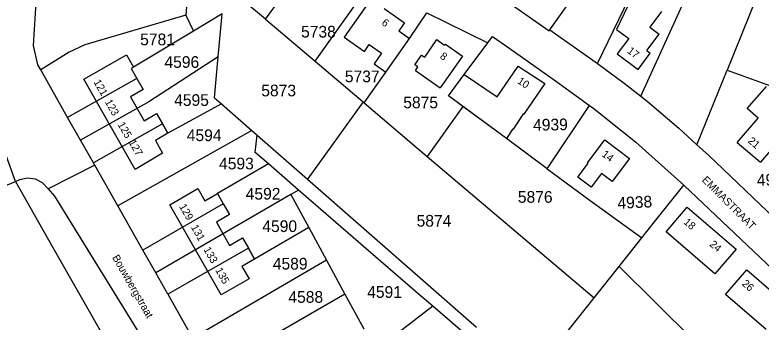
# Model space of a CAD drawing. Extents: x 191922 to 199923, y 328959 to 333350.
# Drawn here: x 196932.8 to 197105.3, y 330553.1 to 330624.1 of the extents above; entities that cross this region are included whole.
import ezdxf

# ---------------------------------------------------------------- set-up
doc = ezdxf.new("R2010")
doc.units = 0
for name, color, linetype in [('bestemmingsplangebied', 7, 'Continuous'), ('enkelbestemming', 7, 'Continuous'), ('Level 6', 7, 'Continuous'), ('maatvoering - maximum aantal wooneenheden', 7, 'Continuous'), ('Maatvoering_symbolen', 7, 'Continuous'), ('recreatiewoning', 7, 'Continuous')]:
    doc.layers.add(name, color=color, linetype=linetype)

msp = doc.modelspace()

# ---------------------------------------------------------------- linework, layer by layer
at = {"layer": 'bestemmingsplangebied'}
for p, q in [((196951.29, 330589.33), (196940.52, 330583.9)), ((196951.29, 330589.33), (196940.52, 330583.9)), ((196956.59, 330579.98), (196951.29, 330589.33)), ((196956.59, 330579.98), (196951.29, 330589.33)), ((196933.94, 330585.98), (196932.93, 330585.58)), ((196933.94, 330585.98), (196932.93, 330585.58)), ((196935.75, 330586.37), (196933.94, 330585.98)), ((196935.75, 330586.37), (196933.94, 330585.98)), ((196937.59, 330586.12), (196935.75, 330586.37)), ((196937.59, 330586.12), (196935.75, 330586.37)), ((196939.23, 330585.28), (196937.59, 330586.12)), ((196939.23, 330585.28), (196937.59, 330586.12)), ((196932.93, 330585.58), (196941.59, 330570.36)), ((196932.93, 330585.58), (196941.59, 330570.36)), ((196940.52, 330583.9), (196939.23, 330585.28)), ((196940.52, 330583.9), (196939.23, 330585.28)), ((196962.41, 330569.72), (196956.59, 330579.98)), ((196962.41, 330569.72), (196956.59, 330579.98)), ((196941.59, 330570.36), (196967.68, 330524.58)), ((196941.59, 330570.36), (196967.68, 330524.58)), ((196965.37, 330564.5), (196962.41, 330569.72)), ((196965.37, 330564.5), (196962.41, 330569.72)), ((196968.16, 330559.56), (196965.37, 330564.5)), ((196968.16, 330559.56), (196965.37, 330564.5)), ((196968.16, 330559.56), (196973.35, 330550.42)), ((196968.16, 330559.56), (196973.35, 330550.42))]:
    msp.add_line(p, q, dxfattribs=at)
at = {"layer": 'Level 6'}
for p, q in [((197077.51, 330605.35), (197102.21, 330659.57)), ((197114.46, 330653.43), (197097.4, 330611.3)), ((197067.46, 330612.84), (197082.64, 330644.36)), ((196990.78, 330623.09), (197005.11, 330643.24)), ((196937.09, 330617.04), (196938.18, 330634.05)), ((196937.09, 330617.04), (196938.18, 330634.05)), ((197002.23, 330613.37), (197016.56, 330633.59)), ((197056.45, 330620.61), (197064.99, 330632.7)), ((196972.92, 330631.64), (196972.31, 330624.04)), ((196990.78, 330623.09), (196984.12, 330628.77)), ((197044.75, 330628.53), (197056.31, 330620.44)), ((196972.31, 330624.04), (196949, 330617.16)), ((196972.31, 330624.04), (196974.11, 330620.37)), ((196980.71, 330624.32), (196974.11, 330620.37)), ((196979.82, 330614.39), (196980.71, 330624.32)), ((196979.82, 330614.39), (196980.71, 330624.32)), ((197023.99, 330618.66), (197028.05, 330624.57)), ((197028.05, 330624.57), (197042.13, 330617.62)), ((196990.78, 330623.09), (197002.23, 330613.37)), ((196974.11, 330620.37), (196960.21, 330612)), ((197056.31, 330620.44), (197056.45, 330620.61)), ((197056.45, 330620.61), (197065.32, 330614.41)), ((197018.53, 330610.87), (197023.99, 330618.66)), ((197042.13, 330617.62), (197043.19, 330619.1)), ((197043.19, 330619.1), (197046.97, 330616.46)), ((196938.11, 330612.59), (196937.09, 330617.04)), ((196938.11, 330612.59), (196937.09, 330617.04)), ((196949, 330617.16), (196945.39, 330615.5)), ((197036.63, 330610.31), (197042.13, 330617.62)), ((196945.39, 330615.5), (196938.8, 330611.37)), ((197046.97, 330616.46), (197057.79, 330608.86)), ((196979.82, 330614.39), (196963.76, 330603.99)), ((196978.96, 330604.95), (196979.82, 330614.39)), ((196978.96, 330604.95), (196979.82, 330614.39)), ((197002.23, 330613.37), (197013.28, 330603.99)), ((197065.32, 330614.41), (197067.46, 330612.84)), ((196938.8, 330611.37), (196938.11, 330612.59)), ((196938.8, 330611.37), (196938.11, 330612.59)), ((196960.21, 330612), (196959.68, 330611.7)), ((196959.68, 330611.7), (196961, 330609.37)), ((197067.46, 330612.84), (197073.64, 330608.34)), ((196945.02, 330600.41), (196938.8, 330611.37)), ((196945.02, 330600.41), (196938.8, 330611.37)), ((197013.55, 330603.77), (197018.53, 330610.87)), ((197033.04, 330605.36), (197036.63, 330610.31)), ((197090.43, 330594.1), (197097.4, 330611.3)), ((197097.4, 330611.3), (197118.16, 330603.81)), ((196961, 330609.37), (196945.02, 330600.41)), ((197057.79, 330608.86), (197065.59, 330603.18)), ((197073.64, 330608.34), (197077.51, 330605.35)), ((196978.96, 330604.95), (196980.54, 330603.56)), ((196978.96, 330604.95), (196980.54, 330603.56)), ((197036.32, 330602.95), (197033.04, 330605.36)), ((197077.51, 330605.35), (197078.95, 330604.13)), ((196963.76, 330603.99), (196948.02, 330595.11)), ((196980.54, 330603.56), (196968.17, 330596.75)), ((196980.54, 330603.56), (196987.59, 330597.39)), ((196980.54, 330603.56), (196987.59, 330597.39)), ((197013.28, 330603.99), (197000.45, 330586.11)), ((197013.28, 330603.99), (197013.55, 330603.77)), ((197013.55, 330603.77), (197028.13, 330591.39)), ((197036.32, 330602.95), (197028.13, 330591.39)), ((197046.45, 330595.51), (197036.32, 330602.95)), ((197055.8, 330588.53), (197065.59, 330603.18)), ((197065.59, 330603.18), (197066.61, 330602.44)), ((197078.95, 330604.13), (197086.26, 330597.9)), ((197066.61, 330602.44), (197076.36, 330594.68)), ((196948.02, 330595.11), (196945.02, 330600.41)), ((196948.02, 330595.11), (196945.02, 330600.41)), ((196966.93, 330598.95), (196950.97, 330589.9)), ((196968.17, 330596.75), (196966.93, 330598.95)), ((197086.26, 330597.9), (197090.43, 330594.1)), ((196932.93, 330585.58), (196928.92, 330596.74)), ((196987.59, 330597.39), (196956.59, 330579.98)), ((196987.59, 330597.39), (196988.83, 330596.3)), ((196987.59, 330597.39), (196988.83, 330596.3)), ((196988.39, 330592.29), (196988.83, 330596.3)), ((196988.83, 330596.3), (197000.45, 330586.11)), ((196988.83, 330596.3), (197000.45, 330586.11)), ((196950.97, 330589.9), (196948.02, 330595.11)), ((196950.97, 330589.9), (196948.02, 330595.11)), ((197055.8, 330588.53), (197046.45, 330595.51)), ((197076.36, 330594.68), (197087.44, 330584.75)), ((197090.43, 330594.1), (197093.1, 330591.68)), ((196991.45, 330589.64), (196988.39, 330592.29)), ((197028.13, 330591.39), (197066.67, 330558.68)), ((197093.1, 330591.68), (197108.42, 330577.02)), ((196951.16, 330589.56), (196950.97, 330589.9)), ((196951.16, 330589.56), (196950.97, 330589.9)), ((196951.29, 330589.33), (196951.16, 330589.56)), ((196951.29, 330589.33), (196951.16, 330589.56)), ((196991.45, 330589.64), (196979.65, 330582.82)), ((196998.4, 330583.62), (196991.45, 330589.64)), ((197055.8, 330588.53), (197065.77, 330581.21)), ((197000.45, 330586.11), (197039.47, 330551.9)), ((197000.45, 330586.11), (197039.47, 330551.9)), ((196919.48, 330580.2), (196932.93, 330585.58)), ((197080.66, 330576.25), (197087.44, 330584.75)), ((197087.44, 330584.75), (197087.49, 330584.7)), ((197087.49, 330584.7), (197117.35, 330556.29)), ((196940.52, 330583.9), (196941.96, 330582.19)), ((196996.62, 330582.58), (196965.37, 330564.5)), ((196979.65, 330582.82), (196980.99, 330580.44)), ((196998.4, 330583.62), (196996.62, 330582.58)), ((196996.62, 330582.58), (197000.73, 330574.99)), ((197025.91, 330559.74), (196998.4, 330583.62)), ((196941.96, 330582.19), (196966.18, 330543.1)), ((197065.77, 330581.21), (197077.71, 330572.54)), ((196980.99, 330580.44), (196962.41, 330569.72)), ((197077.71, 330572.54), (197080.66, 330576.25)), ((197000.73, 330574.99), (196988.22, 330567.68)), ((197000.73, 330574.99), (197004.86, 330567.38)), ((197072.44, 330565.93), (197077.71, 330572.54)), ((196986.81, 330570.18), (196968.16, 330559.56)), ((196988.22, 330567.68), (196986.81, 330570.18)), ((197004.86, 330567.38), (196973.94, 330549.42)), ((197004.86, 330567.38), (197009.11, 330559.55)), ((197066.67, 330558.68), (197072.44, 330565.93)), ((197112.6, 330526.33), (197072.44, 330565.93)), ((197009.11, 330559.55), (196993.38, 330550.46)), ((197009.11, 330559.55), (197013.46, 330551.54)), ((197029.38, 330556.76), (197025.91, 330559.74)), ((197048.72, 330536.15), (197066.67, 330558.68)), ((197029.38, 330556.76), (197016.14, 330546.63)), ((197037.36, 330549.9), (197029.38, 330556.76))]:
    msp.add_line(p, q, dxfattribs=at)
at = {"layer": 'recreatiewoning'}
for p, q in [((197015.87, 330628.82), (197008.94, 330618.94)), ((197076.07, 330629.48), (197071.89, 330620.72)), ((197018.18, 330625.58), (197022.86, 330622.27)), ((197082.24, 330624.84), (197079.55, 330621.28)), ((197022.86, 330622.27), (197021.56, 330620.38)), ((197021.56, 330620.38), (197023.99, 330618.66)), ((197071.89, 330620.72), (197074.69, 330618.6)), ((197079.55, 330621.28), (197081.71, 330619.66)), ((197008.94, 330618.94), (197013.62, 330615.66)), ((197018.53, 330610.87), (197023.99, 330618.66)), ((197074.69, 330618.6), (197072.05, 330615.09)), ((197078.86, 330615.83), (197081.71, 330619.66)), ((197013.62, 330615.66), (197014.72, 330617.22)), ((197014.72, 330617.22), (197017.56, 330615.24)), ((197027.53, 330614.31), (197030.36, 330618.38)), ((197030.36, 330618.38), (197032.14, 330617.08)), ((197032.14, 330617.08), (197032.33, 330617.35)), ((197032.33, 330617.35), (197036.25, 330614.59)), ((197017.56, 330615.24), (197015.82, 330612.76)), ((197072.05, 330615.09), (197076.85, 330611.48)), ((197076.85, 330611.48), (197079.66, 330615.22)), ((197078.86, 330615.83), (197079.66, 330615.22)), ((196953.4, 330611.88), (196958.59, 330614.86)), ((196958.59, 330614.86), (196960.21, 330612)), ((197025.22, 330612.58), (197026.81, 330614.82)), ((197026.81, 330614.82), (197027.53, 330614.31)), ((197036.25, 330614.59), (197031.07, 330607.25)), ((196948.74, 330609.23), (196953.4, 330611.88)), ((196960.21, 330612), (196959.68, 330611.7)), ((196959.68, 330611.7), (196961, 330609.37)), ((197015.82, 330612.76), (197018.53, 330610.87)), ((197025.95, 330612.06), (197025.22, 330612.58)), ((197025.39, 330611.25), (197025.95, 330612.06)), ((197044.31, 330605.19), (197049.17, 330612.23)), ((197049.17, 330612.23), (197055.26, 330608.24)), ((197025.39, 330611.25), (197031.07, 330607.25)), ((197033.04, 330605.36), (197036.63, 330610.31)), ((197036.63, 330610.31), (197044.31, 330605.19)), ((196960.59, 330588.38), (196948.74, 330609.23)), ((196961, 330609.37), (196962.44, 330606.85)), ((197055.26, 330608.24), (197050.43, 330601.18)), ((196962.44, 330606.85), (196959.53, 330605.17)), ((197102.05, 330602.43), (197106.49, 330607.52)), ((196959.53, 330605.17), (196962.67, 330599.64)), ((197046.45, 330595.51), (197033.04, 330605.36)), ((196962.67, 330599.64), (196965.59, 330601.33)), ((196965.59, 330601.33), (196966.93, 330598.95)), ((197050.37, 330601.28), (197048.01, 330597.69)), ((197050.43, 330601.18), (197050.37, 330601.28)), ((197104.58, 330600.26), (197102.05, 330602.43)), ((197099.77, 330594.64), (197104.58, 330600.26)), ((196966.93, 330598.95), (196968.17, 330596.75)), ((196968.17, 330596.75), (196965.3, 330595.07)), ((197047.9, 330597.73), (197046.45, 330595.51)), ((197048.01, 330597.69), (197047.9, 330597.73)), ((196965.3, 330595.07), (196966.96, 330592.12)), ((197065.19, 330589.92), (197069.18, 330595.19)), ((197069.18, 330595.19), (197074.85, 330590.89)), ((197099.77, 330594.64), (197105.12, 330590.06)), ((197110.1, 330595.88), (197105.12, 330590.06)), ((196966.96, 330592.12), (196960.59, 330588.38)), ((197074.85, 330590.89), (197070.86, 330585.62)), ((197062.91, 330586.63), (197065.33, 330589.82)), ((197065.33, 330589.82), (197065.19, 330589.92)), ((197068.43, 330587.45), (197066.02, 330584.27)), ((197070.86, 330585.62), (197068.43, 330587.45)), ((197066.02, 330584.27), (197062.91, 330586.63)), ((196968.67, 330580.24), (196975.09, 330583.98)), ((196975.09, 330583.98), (196976.71, 330581.11)), ((196976.71, 330581.11), (196979.65, 330582.82)), ((196979.65, 330582.82), (196980.99, 330580.44)), ((196980.49, 330559.38), (196968.67, 330580.24)), ((196980.99, 330580.44), (196982.41, 330577.93)), ((197083.33, 330573.95), (197088.22, 330579.64)), ((197088.22, 330579.64), (197099.5, 330569.95)), ((196982.41, 330577.93), (196979.41, 330576.18)), ((196979.41, 330576.18), (196982.43, 330570.84)), ((197094.61, 330564.26), (197083.33, 330573.95)), ((196982.43, 330570.84), (196985.45, 330572.59)), ((196985.45, 330572.59), (196986.81, 330570.18)), ((196986.81, 330570.18), (196988.22, 330567.68)), ((197099.5, 330569.95), (197094.61, 330564.26)), ((196988.22, 330567.68), (196985.3, 330565.99)), ((196985.3, 330565.99), (196986.93, 330563.1)), ((197097.07, 330559.5), (197101.97, 330565.16)), ((197101.97, 330565.16), (197111.33, 330557.07)), ((196986.93, 330563.1), (196980.49, 330559.38)), ((197106.43, 330551.41), (197097.07, 330559.5))]:
    msp.add_line(p, q, dxfattribs=at)

# ---------------------------------------------------------------- texts
at = {"layer": 'enkelbestemming'}
for s, p in [('5738', (196998.96, 330618.86)), ('5737', (197009.08, 330608.53)), ('5873', (196989.77, 330605.27)), ('5875', (197022.58, 330602.51)), ('5876', (197049.06, 330580.68)), ('5874', (197025.66, 330575.17))]:
    msp.add_text(s, height=2.7, dxfattribs=at).set_placement(p)
for s, rotation, p in [('5781', 0, (196961.78, 330617.08)), ('4596', 0, (196967.39, 330611.85)), ('4595', 0, (196969.63, 330603.06)), ('4939', 1.0322, (197052.6, 330597.31)), ('4594', 0, (196972.55, 330594.93)), ('4593', 0, (196980.01, 330588.4)), ('4932', 1.8365, (197104.33, 330584.56)), ('4592', 0, (196986.17, 330581.41)), ('4938', 2.8137, (197072.14, 330579.25)), ('4590', 0, (196990.01, 330573.92)), ('4589', 0, (196992.43, 330565.25)), ('4588', 0, (196996.03, 330557.56)), ('4591', 0, (197014.24, 330558.71))]:
    msp.add_text(s, height=2.7, rotation=rotation, dxfattribs=at).set_placement(p)
at = {"layer": 'maatvoering - maximum aantal wooneenheden'}
for s, rotation, p in [('6', 324.6556, (197017.44, 330621.94)), ('8', 324.8155, (197030.91, 330614.19)), ('17', 323.0154, (197074.2, 330615.47)), ('121', 299.6169, (196950.95, 330608.58)), ('10', 326.7551, (197048.8, 330608.41)), ('123', 299.6169, (196953.56, 330603.99)), ('125', 299.6169, (196956.52, 330598.78)), ('127', 299.439, (196959.06, 330594.69)), ('21', 319.4236, (197102.11, 330594.74)), ('14', 322.8893, (197068.31, 330591.58)), ('129', 299.489, (196970.73, 330579.84)), ('131', 299.489, (196973.45, 330575.04)), ('18', 319.3427, (197087.23, 330576)), ('24', 319.3427, (197093.23, 330570.85)), ('133', 299.489, (196976.36, 330569.9)), ('135', 299.489, (196979.08, 330565.11)), ('26', 319.1376, (197100.71, 330561.76))]:
    msp.add_text(s, height=1.75, rotation=rotation, dxfattribs=at).set_placement(p)
at = {"layer": 'Maatvoering_symbolen'}
for s, rotation, p in [('EMMASTRAAT', 315.1216, (197091.49, 330585.79)), ('Bouwbergstraat', 299.7734, (196955.26, 330568.05))]:
    msp.add_text(s, height=1.75, rotation=rotation, dxfattribs=at).set_placement(p)

doc.saveas('drawing.dxf')
